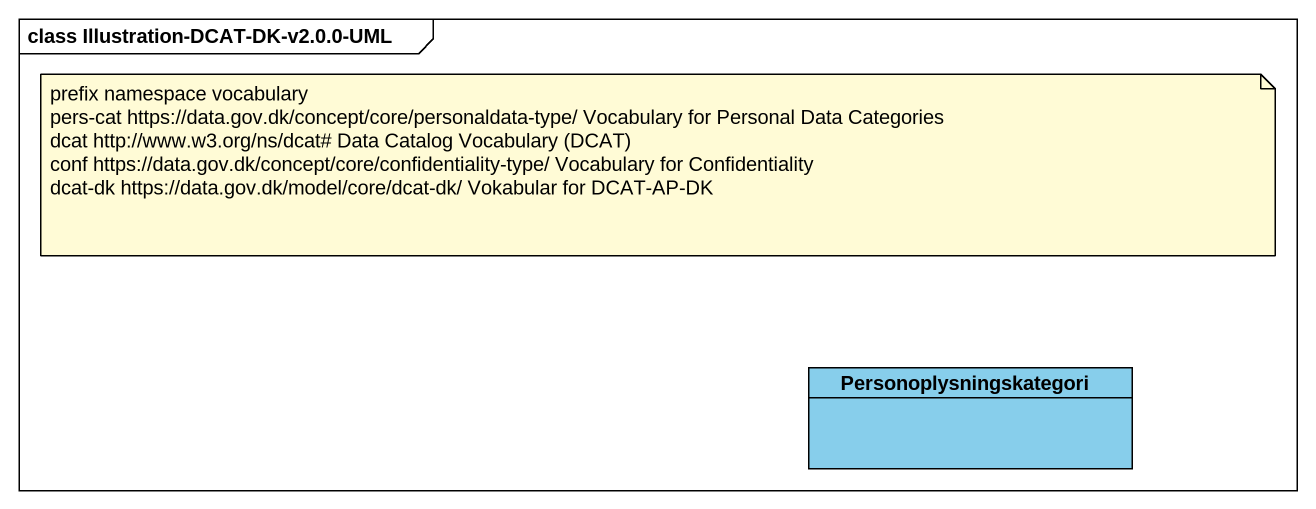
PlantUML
@startuml
mainframe class Illustration-DCAT-DK-v2.0.0-UML
hide circle
hide empty members
class Personoplysningskategori #87CEEB
note as N1
  prefix namespace vocabulary
  pers-cat https://data.gov.dk/concept/core/personaldata-type/ Vocabulary for Personal Data Categories
  dcat http://www.w3.org/ns/dcat# Data Catalog Vocabulary (DCAT)
  conf https://data.gov.dk/concept/core/confidentiality-type/ Vocabulary for Confidentiality
  dcat-dk https://data.gov.dk/model/core/dcat-dk/ Vokabular for DCAT-AP-DK
end note
@enduml
